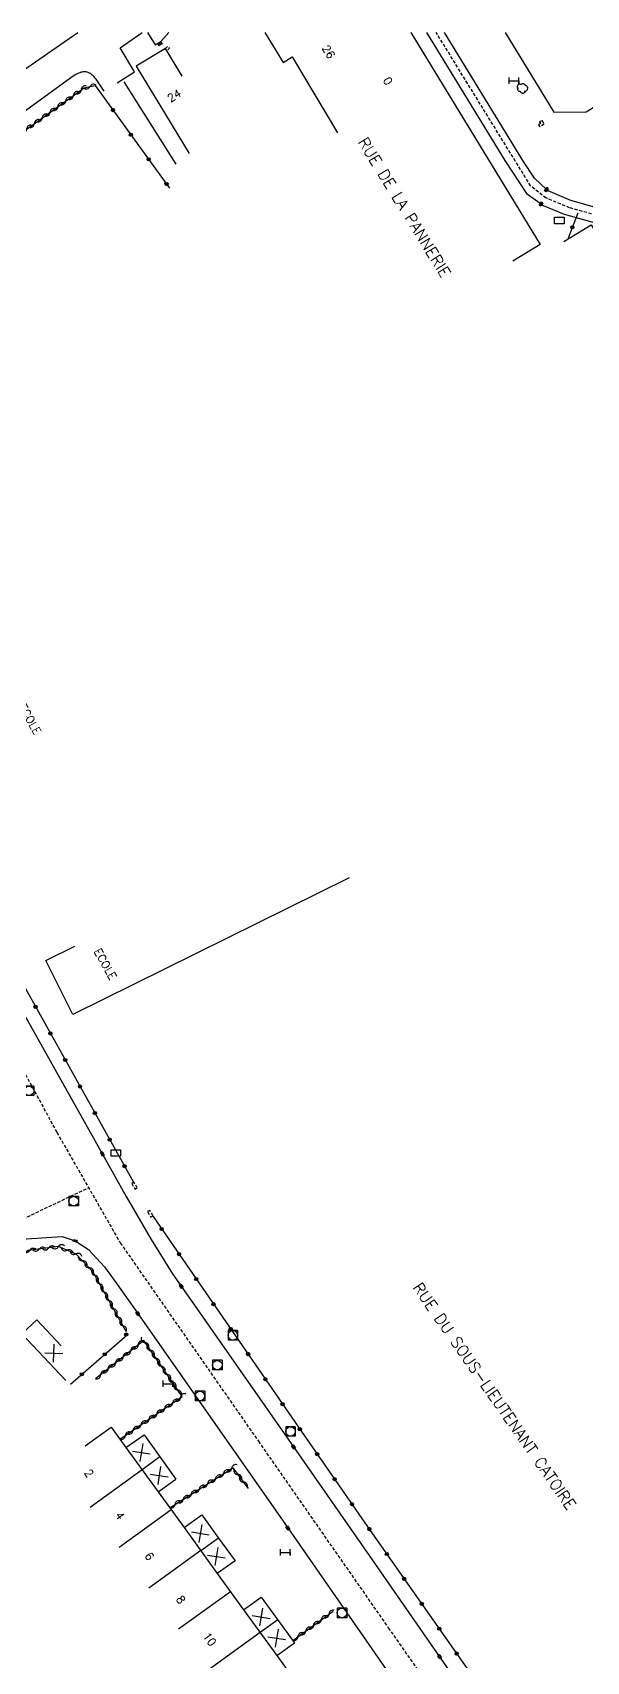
# Model space of a CAD drawing. Header units: millimetres. Extents: x 74999 to 76000, y 157000 to 158000.
# Drawn here: x 75172.7 to 75259.1, y 157745.5 to 158000 of the extents above; entities that cross this region are included whole.
import ezdxf
from ezdxf.enums import TextEntityAlignment as Align

# ---------------------------------------------------------------- set-up
doc = ezdxf.new("R2010")
doc.units = ezdxf.units.MM
doc.linetypes.add('DASHED', pattern=[0.75, 0.5, -0.25])
doc.layers.get('0').update_dxf_attribs({"linetype": 'CONTINUOUS'})
for name, color, linetype in [('w0001', 6, 'DASHED'), ('w0008', 7, 'CONTINUOUS'), ('W0100', 7, 'CONTINUOUS'), ('W0112', 1, 'DASHED'), ('W0300', 7, 'CONTINUOUS'), ('W0310', 3, 'CONTINUOUS'), ('W0322', 7, 'CONTINUOUS'), ('w0400', 7, 'CONTINUOUS'), ('w0420', 7, 'CONTINUOUS'), ('w0984', 7, 'CONTINUOUS'), ('w0989', 7, 'CONTINUOUS'), ('W0991', 7, 'CONTINUOUS'), ('W1102', 7, 'CONTINUOUS'), ('W1471', 7, 'CONTINUOUS'), ('W1474', 7, 'CONTINUOUS')]:
    doc.layers.add(name, color=color, linetype=linetype)
doc.styles.get("Standard").update_dxf_attribs({"font": 'romans.shx', "width": 0.85})

# ---------------------------------------------------------------- blocks, each defined once
blk = doc.blocks.new('t310o')
at = {"color": 0, "linetype": 'Continuous'}
for centre, start, end in [((-0.5, 0.38), 216.8699, 323.1304), ((0.5, -0.37), 36.8699, 143.1303)]:
    blk.add_arc(centre, 0.625, start, end, dxfattribs=at)
blk = doc.blocks.new('T1471')
at = {"color": 0, "linetype": 'Continuous', "flags": 128}
blk.add_lwpolyline([(-0.75, -0.5), (-0.75, 0.5), (0.75, 0.5), (0.75, -0.5), (-0.75, -0.5)], dxfattribs=at)
blk = doc.blocks.new('T400')
for p, q in [((-0.15, 0.3), (0.15, 0.3)), ((-0.15, -0.25), (-0.15, 0.3)), ((-0.15, 0.15), (0.15, 0.15)), ((-0.15, 0), (0.15, 0)), ((0.15, 0.3), (0.15, -0.25)), ((-0.15, -0.15), (0.15, -0.15)), ((-0.15, -0.25), (-0.15, -0.3)), ((-0.15, -0.3), (0.15, -0.3)), ((0.15, -0.3), (0.15, -0.25))]:
    blk.add_line(p, q)
blk = doc.blocks.new('T1474')
at = {"color": 0, "linetype": 'Continuous', "flags": 128}
for points in [[(-0.75, -0.5), (-0.75, 0.5)], [(-0.75, 0), (0.75, 0)], [(0.75, 0), (0.75, -0.5), (0.75, 0.5)]]:
    blk.add_lwpolyline(points, dxfattribs=at)
blk = doc.blocks.new('T300')
for p, q in [((-0.8, 0.51), (-0.86, 0.34)), ((-0.86, 0.34), (-0.86, 0.17)), ((-0.86, 0.17), (-0.74, 0.06)), ((-0.69, 0.63), (-0.8, 0.51)), ((-0.8, -0.06), (-0.74, 0.06)), ((-0.74, 0.06), (-0.69, 0.11)), ((-0.57, 0.69), (-0.69, 0.63)), ((-0.46, 0.69), (-0.57, 0.69)), ((-0.29, 0.63), (-0.46, 0.69)), ((-0.29, 0.63), (-0.17, 0.74)), ((-0.23, 0.57), (-0.29, 0.63)), ((-0.17, 0.74), (-0.06, 0.8)), ((-0.06, 0.8), (0.06, 0.8)), ((0.06, 0.8), (0.23, 0.74)), ((0.23, 0.74), (0.34, 0.63)), ((0.34, 0.63), (0.4, 0.51)), ((0.46, 0.46), (0.34, 0.46)), ((0.4, 0.51), (0.4, 0.46)), ((0.57, 0.4), (0.46, 0.46)), ((0.57, 0.4), (0.69, 0.29)), ((0.69, 0.29), (0.74, 0.17)), ((0.74, 0.06), (0.69, -0.17)), ((0.74, 0.17), (0.74, 0.06)), ((-0.8, -0.17), (-0.8, -0.06)), ((-0.8, -0.23), (-0.8, -0.17)), ((-0.74, -0.34), (-0.8, -0.23)), ((-0.69, -0.4), (-0.74, -0.34)), ((-0.51, -0.46), (-0.69, -0.4)), ((-0.4, -0.46), (-0.51, -0.46)), ((-0.4, -0.46), (-0.34, -0.46)), ((-0.34, -0.46), (-0.34, -0.4)), ((-0.34, -0.51), (-0.34, -0.46)), ((-0.29, -0.63), (-0.34, -0.51)), ((-0.17, -0.74), (-0.29, -0.63)), ((-0.06, -0.8), (-0.17, -0.74)), ((0.06, -0.8), (-0.06, -0.8)), ((0.17, -0.74), (0.06, -0.8)), ((0.23, -0.69), (0.17, -0.74)), ((0.29, -0.46), (0.23, -0.46)), ((0.29, -0.63), (0.23, -0.69)), ((0.46, -0.4), (0.29, -0.46)), ((0.34, -0.51), (0.29, -0.63)), ((0.34, -0.51), (0.34, -0.46)), ((0.57, -0.34), (0.46, -0.4)), ((0.63, -0.29), (0.57, -0.34)), ((0.69, -0.17), (0.63, -0.29))]:
    blk.add_line(p, q)
blk = doc.blocks.new('t322o')
at = {"color": 0, "linetype": 'Continuous'}
for radius in [0.25, 0.15]:
    blk.add_circle((0, 0), radius, dxfattribs=at)
blk = doc.blocks.new('T420')
for p, q in [((0.75, 0.75), (-0.75, 0.75)), ((-0.75, 0.75), (-0.75, -0.75)), ((0.75, 0.75), (0.75, -0.75)), ((0.75, -0.75), (-0.75, -0.75))]:
    blk.add_line(p, q)
blk.add_ellipse((0, 0), major_axis=(-0.53, 0.53), ratio=1, start_param=3.926991, end_param=10.210176)
blk = doc.blocks.new('t991o')
at = {"color": 0, "linetype": 'Continuous'}
for p, q in [((-1, 1), (1, -1)), ((-1, -1), (1, 1))]:
    blk.add_line(p, q, dxfattribs=at)

msp = doc.modelspace()

# ---------------------------------------------------------------- linework, layer by layer
at = {"layer": 'w0001'}
for points in [[(75299.53, 157961.08), (75291.71, 157962.71), (75256.52, 157972.63), (75252.83, 157974.15), (75250.43, 157976.05), (75235.69, 158000)], [(75112.91, 157942.33), (75145.4, 157884.26), (75165.49, 157848.43), (75176.48, 157828.16), (75186.37, 157810.92), (75207.93, 157779.93), (75228.21, 157750.79), (75246.71, 157724.23), (75257.88, 157708.41), (75281.5, 157675.06), (75312.79, 157630.66)], [(75034.18, 157693.33), (75042.06, 157700.75), (75049, 157706.73), (75057.38, 157714.47), (75065.65, 157721.9), (75095.5, 157749), (75110.38, 157762.65), (75127.1, 157777.85), (75141.6, 157791.4), (75153.9, 157803.26), (75162.43, 157809.08), (75169.24, 157813.61), (75172.52, 157815.31), (75181.43, 157819.54)]]:
    msp.add_lwpolyline(points, dxfattribs=at)
at = {"layer": 'w0008', "flags": 128}
msp.add_lwpolyline([(75183.83, 157990.87), (75182.72, 157992.55, 0.060629), (75182.15, 157993.22, 0.065711), (75181.48, 157993.7, 0.100531), (75180.9, 157993.87, 0.101421), (75180.29, 157993.8, 0.032494), (75179.55, 157993.5, 0.043883), (75179.04, 157993.19), (75168.9, 157985.86), (75129.28, 157957.27), (75122.52, 157960.36), (75169.73, 157993.1), (75179.73, 158000)], format="xyb", dxfattribs=at)
for points in [[(75185.89, 157992.14), (75188.61, 157993.86), (75186.35, 157997.64), (75189.77, 158000)], [(75190.63, 158000), (75191.83, 157998.11), (75192.7, 157998.63), (75193.95, 158000)], [(75195.11, 157979.44), (75187, 157992.33)]]:
    msp.add_lwpolyline(points, dxfattribs=at)
at = {"layer": 'w0008'}
for points in [[(75234.18, 158000), (75246.4, 157979.99), (75249.81, 157974.86), (75252.06, 157973.24), (75252.39, 157972.99)], [(75296.55, 157962.45), (75256.7, 157973.79), (75253.19, 157975.3), (75252.9, 157975.47), (75251.04, 157977.24), (75249.19, 157980.02), (75236.99, 158000)], [(75246.45, 158000), (75254.04, 157987.54), (75259.12, 157987.63)], [(75252.39, 157972.99), (75255.65, 157971.65), (75295.84, 157960.43)], [(75116.69, 157944.16), (75118.16, 157941.51), (75131.21, 157918.28), (75146.01, 157891.83), (75160.51, 157865.9), (75183.57, 157824.8), (75187.28, 157818.17), (75191.18, 157811.44), (75194.54, 157806.08), (75195.87, 157804.14), (75213.41, 157779.04), (75223.91, 157763.93), (75236.22, 157746.25), (75248.47, 157728.73), (75268.51, 157700.3), (75276.59, 157688.99), (75294.82, 157663.22), (75316.15, 157632.85)], [(75126.44, 157773.17), (75140.26, 157785.88), (75148.05, 157793.04), (75151.81, 157796.47), (75156.46, 157800.56), (75162.68, 157805.52), (75163.63, 157806.28), (75169.26, 157810.33), (75171.71, 157811.54), (75177.32, 157811.94), (75179.34, 157811.23), (75181.43, 157809.9), (75183.92, 157807.18), (75185.84, 157804.54), (75189.1, 157799.89), (75212.52, 157766.4), (75230.03, 157741.18)]]:
    msp.add_lwpolyline(points, dxfattribs=at)
at = {"layer": 'W0100'}
for p, q in [((75231.72, 158000), (75251.9, 157966.87)), ((75251.9, 157966.87), (75247.63, 157964.27)), ((75171.01, 157796.72), (75173.36, 157798.9)), ((75173.36, 157798.9), (75177.14, 157794.84)), ((75187.26, 157778.93), (75190.09, 157780.95)), ((75190.09, 157780.95), (75195.06, 157773.99)), ((75187.26, 157778.93), (75192.29, 157772.01)), ((75192.29, 157772.01), (75195.06, 157773.99)), ((75192.29, 157772.01), (75196.33, 157766.43)), ((75196.33, 157766.43), (75199.08, 157768.42)), ((75196.33, 157766.43), (75201.52, 157759.26)), ((75201.52, 157759.26), (75205.62, 157753.59)), ((75205.62, 157753.59), (75208.35, 157755.59)), ((75208.35, 157755.59), (75213.56, 157748.46)), ((75205.62, 157753.59), (75210.8, 157746.45)), ((75210.8, 157746.45), (75213.56, 157748.46)), ((75210.8, 157746.45), (75214.92, 157740.75))]:
    msp.add_line(p, q, dxfattribs=at)
at = {"layer": 'W0100', "flags": 128}
for points in [[(75208.94, 158000), (75211.79, 157995.33), (75213.21, 157996.2), (75220.3, 157984.33)], [(75196.01, 157993.21), (75193.43, 157997.49), (75188.87, 157994.75), (75197.12, 157981.11)]]:
    msp.add_lwpolyline(points, dxfattribs=at)
at = {"layer": 'W0100'}
for points in [[(75255.63, 157967.37), (75259.9, 157969.96), (75266.51, 157959.09), (75269.32, 157958.49), (75277.41, 157963.48), (75280.04, 157959.22)], [(75222.11, 157867.95), (75178.98, 157846.58), (75174.77, 157855.04), (75179.25, 157857.27)], [(75180.9, 157779.19), (75184.95, 157782.12), (75187.26, 157778.93)], [(75199.08, 157768.42), (75201.71, 157764.79), (75204.28, 157761.27), (75201.52, 157759.26)]]:
    msp.add_lwpolyline(points, dxfattribs=at)
at = {"layer": 'W0112'}
for p, q in [((75251.66, 157985.59), (75251.89, 157985.26)), ((75251.83, 157986.06), (75252.16, 157986.28)), ((75188.16, 157820.21), (75188.67, 157819.31)), ((75188.67, 157819.31), (75189.02, 157819.51)), ((75190.64, 157815.8), (75191.13, 157814.94)), ((75191.13, 157814.94), (75191.48, 157815.14))]:
    msp.add_line(p, q, dxfattribs=at)
at = {"layer": 'W0112', "flags": 128}
msp.add_lwpolyline([(75193.43, 157997.49), (75193.73, 157997.85), (75194.04, 157997.59), (75193.65, 157997.13)], close=True, dxfattribs=at)
at = {"layer": 'W0112'}
for points in [[(75251.83, 157986.06), (75251.99, 157985.82), (75251.66, 157985.59)], [(75252.16, 157986.28), (75252.54, 157985.71), (75251.89, 157985.26)], [(75189.02, 157819.51), (75188.51, 157820.41), (75188.16, 157820.21)], [(75191.48, 157815.14), (75190.99, 157816), (75190.64, 157815.8)]]:
    msp.add_lwpolyline(points, dxfattribs=at)
at = {"layer": 'W0310'}
msp.add_line((75213.3, 157748.82), (75219.6, 157753.4), dxfattribs=at)
at = {"layer": 'W0310', "flags": 128}
msp.add_lwpolyline([(75143.74, 157964.76), (75180.74, 157991.38), (75182.45, 157991.74)], dxfattribs=at)
at = {"layer": 'W0310'}
for points in [[(75187.29, 157797.1), (75182.14, 157806.36), (75179.49, 157809.18), (75176.73, 157810.33), (75171.98, 157809.72), (75166.93, 157805.93), (75171.01, 157801.32)], [(75186.32, 157780.23), (75196.03, 157786.93), (75190.03, 157795.68), (75182.52, 157789.7)], [(75194.09, 157769.52), (75203.92, 157775.8), (75206.32, 157772.55)]]:
    msp.add_lwpolyline(points, dxfattribs=at)
at = {"layer": 'W0322'}
for p, q in [((75259.12, 157987.63), (75270.64, 157994.74)), ((75257.8, 157971.79), (75256.27, 157967.86))]:
    msp.add_line(p, q, dxfattribs=at)
at = {"layer": 'W0322', "flags": 128}
msp.add_lwpolyline([(75182.45, 157991.74), (75194.07, 157975.7)], dxfattribs=at)
at = {"layer": 'W0322'}
for points in [[(75139.47, 157907.87), (75167.24, 157858.18), (75170.31, 157852.88), (75188.42, 157820.42)], [(75191.48, 157815.04), (75214.17, 157782.15), (75225.38, 157766.01), (75250.42, 157730.3), (75255.85, 157733.75)], [(75178.58, 157788.84), (75187.43, 157796.53), (75187.23, 157796.66)]]:
    msp.add_lwpolyline(points, dxfattribs=at)
at = {"layer": 'W1102'}
for p, q in [((75171.01, 157796.72), (75177.86, 157789.44)), ((75192.57, 157777.47), (75189.79, 157775.45)), ((75189.79, 157775.45), (75181.69, 157769.58)), ((75194.31, 157769.22), (75186.21, 157763.35)), ((75198.93, 157762.84), (75190.83, 157756.98)), ((75201.71, 157764.79), (75198.96, 157762.8)), ((75203.57, 157756.42), (75195.48, 157750.56)), ((75208.2, 157750.03), (75200.1, 157744.17)), ((75210.96, 157752.02), (75208.2, 157750.03))]:
    msp.add_line(p, q, dxfattribs=at)

# ---------------------------------------------------------------- block references
at = {"layer": 'W0300'}
msp.add_blockref('T300', (75249.21, 157991.26), dxfattribs=at)
at = {"layer": 'W0310'}
for p, rotation in [((75180.27, 157991.05), 35.73767065405966), ((75181.64, 157991.57), 11.74192369905964), ((75177.84, 157989.3), 35.73767065405966), ((75179.05, 157990.17), 35.73767065405966), ((75174.18, 157986.67), 35.73767065405966), ((75175.4, 157987.54), 35.73767065405966), ((75176.62, 157988.42), 35.73767065405966), ((75171.75, 157984.91), 35.73767065405966), ((75172.97, 157985.79), 35.73767065405966), ((75172.23, 157809.75), 187.3355551911604), ((75173.71, 157809.94), 187.3355551911604), ((75175.2, 157810.14), 187.3355551911604), ((75176.69, 157810.33), 187.3355551911604), ((75178.08, 157809.77), 157.4022387717983), ((75179.46, 157809.2), 157.4022387717983), ((75180.5, 157808.11), 133.1578032616784), ((75181.52, 157807.02), 133.1578032616784), ((75182.43, 157805.84), 119.0908841065118), ((75183.16, 157804.53), 119.0908841065118), ((75183.89, 157803.22), 119.0908841065118), ((75184.62, 157801.91), 119.0908841065118), ((75185.35, 157800.6), 119.0908841065118), ((75186.08, 157799.29), 119.0908841065118), ((75186.81, 157797.97), 119.0908841065118), ((75190.25, 157795.35), 124.4197828711001), ((75186.82, 157793.12), 218.5079285613346), ((75187.99, 157794.06), 218.5079285613346), ((75189.17, 157794.99), 218.5079285613346), ((75191.1, 157794.11), 124.4197828711001), ((75191.95, 157792.88), 124.4197828711001), ((75183.3, 157790.32), 218.5079285613346), ((75184.47, 157791.26), 218.5079285613346), ((75185.65, 157792.19), 218.5079285613346), ((75192.8, 157791.64), 124.4197828711001), ((75193.65, 157790.4), 124.4197828711001), ((75194.49, 157789.16), 124.4197828711001), ((75195.34, 157787.93), 124.4197828711001), ((75193.32, 157785.06), 34.5930309081061), ((75194.55, 157785.91), 34.5930309081061), ((75195.79, 157786.76), 34.5930309081061), ((75189.61, 157782.51), 34.5930309081061), ((75190.85, 157783.36), 34.5930309081061), ((75192.08, 157784.21), 34.5930309081061), ((75187.14, 157780.8), 34.5930309081061), ((75188.38, 157781.65), 34.5930309081061), ((75202.51, 157774.9), 32.57217725998441), ((75203.78, 157775.71), 32.57217725998441), ((75204.71, 157774.73), 306.4251286173628), ((75198.72, 157772.48), 32.57217725998441), ((75199.99, 157773.29), 32.57217725998441), ((75201.25, 157774.1), 32.57217725998441), ((75205.6, 157773.53), 306.4251286173628), ((75194.93, 157770.06), 32.57217725998441), ((75196.2, 157770.87), 32.57217725998441), ((75197.46, 157771.67), 32.57217725998441), ((75217.75, 157752.06), 36.03706363152861), ((75218.96, 157752.94), 36.03706363152861), ((75214.11, 157749.41), 36.03706363152861), ((75215.32, 157750.29), 36.03706363152861), ((75216.53, 157751.17), 36.03706363152861)]:
    msp.add_blockref('t310o', p, dxfattribs=dict(at, rotation=rotation))
at = {"layer": 'W0322'}
for p, rotation in [((75185.24, 157987.89), 305.9234498726148), ((75188.03, 157984.05), 305.9234498726148), ((75190.81, 157980.2), 305.9234498726148), ((75193.6, 157976.35), 305.9234498726148), ((75256.94, 157969.58), 248.7438857407172), ((75173.15, 157847.79), 299.1645847272392), ((75175.46, 157843.64), 299.1645847272392), ((75177.78, 157839.49), 299.1645847272392), ((75180.09, 157835.35), 299.1645847272392), ((75182.41, 157831.2), 299.1645847272392), ((75184.72, 157827.05), 299.1645847272392), ((75187.04, 157822.9), 299.1645847272392), ((75192.83, 157813.08), 304.6008772548175), ((75195.53, 157809.17), 304.6008772548175), ((75198.23, 157805.27), 304.6008772548175), ((75200.92, 157801.36), 304.6008772548175), ((75187.3, 157796.61), 146.5048447744523), ((75203.62, 157797.45), 304.6008772548175), ((75183.96, 157793.51), 40.99452096016574), ((75206.32, 157793.54), 304.6008772548175), ((75180.37, 157790.39), 40.99452096016574), ((75209.01, 157789.63), 304.6008772548175), ((75211.71, 157785.72), 304.6008772548175), ((75214.41, 157781.81), 304.7780565992143), ((75217.12, 157777.9), 304.7780565992143), ((75219.83, 157774), 304.7780565992143), ((75222.54, 157770.1), 304.7780565992143), ((75225.25, 157766.2), 304.7780565992143), ((75227.98, 157762.31), 305.0451776578018), ((75230.7, 157758.42), 305.0451776578018), ((75233.43, 157754.53), 305.0451776578018), ((75236.16, 157750.64), 305.0451776578018), ((75238.88, 157746.76), 305.0451776578018)]:
    msp.add_blockref('t322o', p, dxfattribs=dict(at, rotation=rotation))
at = {"layer": 'w0400'}
for p, rotation in [((75192.55, 157998.22), 301.6916607663205), ((75252.9, 157975.47), 148.8603091742156), ((75252.06, 157973.24), 322.8948866648797), ((75183.57, 157824.8), 209.2945460792202), ((75179.34, 157811.23), 70.69726175884924), ((75195.87, 157804.14), 214.5442637872202), ((75189.1, 157799.89), 35.00898160965829), ((75213.41, 157779.04), 214.9405895403576), ((75212.52, 157766.4), 34.9610918661874), ((75236.22, 157746.25), 214.8372686069787)]:
    msp.add_blockref('T400', p, dxfattribs=dict(at, rotation=rotation))
at = {"layer": 'w0420'}
for p in [(75172.11, 157834.67), (75179.09, 157817.44), (75203.94, 157796.47), (75201.51, 157791.82), (75198.8, 157786.99), (75212.94, 157781.45), (75220.98, 157753.11)]:
    msp.add_blockref('T420', p, dxfattribs=at)
at = {"layer": 'W0991'}
for p, rotation in [((75176, 157793.7), 42.40316026860307), ((75189.66, 157778.17), 305.9144250414078), ((75192.44, 157774.59), 306.1827511632497), ((75198.87, 157765.53), 305.9144250414078), ((75201.37, 157761.94), 306.1827511632497), ((75208.35, 157752.48), 305.9144250414078), ((75210.79, 157749.16), 305.9144250414078)]:
    msp.add_blockref('t991o', p, dxfattribs=dict(at, rotation=rotation))
at = {"layer": 'W1471'}
for p in [(75254.91, 157970.64), (75185.68, 157824.98)]:
    msp.add_blockref('T1471', p, dxfattribs=at)
at = {"layer": 'W1474'}
for p in [(75247.82, 157992.48), (75193.82, 157788.91), (75212.15, 157762.56)]:
    msp.add_blockref('T1474', p, dxfattribs=at)

# ---------------------------------------------------------------- texts
at = {"layer": 'w0984'}
for p in [(75172.26, 157892.77), (75184.04, 157854.49)]:
    msp.add_text('ECOLE', height=1.25, rotation=299.2401, dxfattribs=at).set_placement(p, align=Align.MIDDLE)
at = {"layer": 'w0989'}
for s, rotation, p in [('RUE DE LA PANNERIE', 301.6017, (75230.73, 157972.7)), ('RUE DU SOUS-LIEUTENANT CATOIRE', 304.7942, (75244.79, 157786.98))]:
    msp.add_text(s, height=1.75, rotation=rotation, dxfattribs=at).set_placement(p, align=Align.MIDDLE)
at = {"layer": 'W0991'}
for s, rotation, p in [('26', 301.4681, (75218.89, 157997)), ('0', 301.3505, (75228.14, 157992.43)), ('24', 31.0197, (75194.8, 157990.14)), ('2', 305.9404, (75181.51, 157774.94)), ('4', 305.9405, (75186.31, 157768.31)), ('6', 305.9409, (75190.92, 157761.96)), ('8', 305.9416, (75195.83, 157755.18)), ('10', 305.9419, (75200.32, 157749))]:
    msp.add_text(s, height=1.25, rotation=rotation, dxfattribs=at).set_placement(p, align=Align.MIDDLE)

doc.saveas('drawing.dxf')
